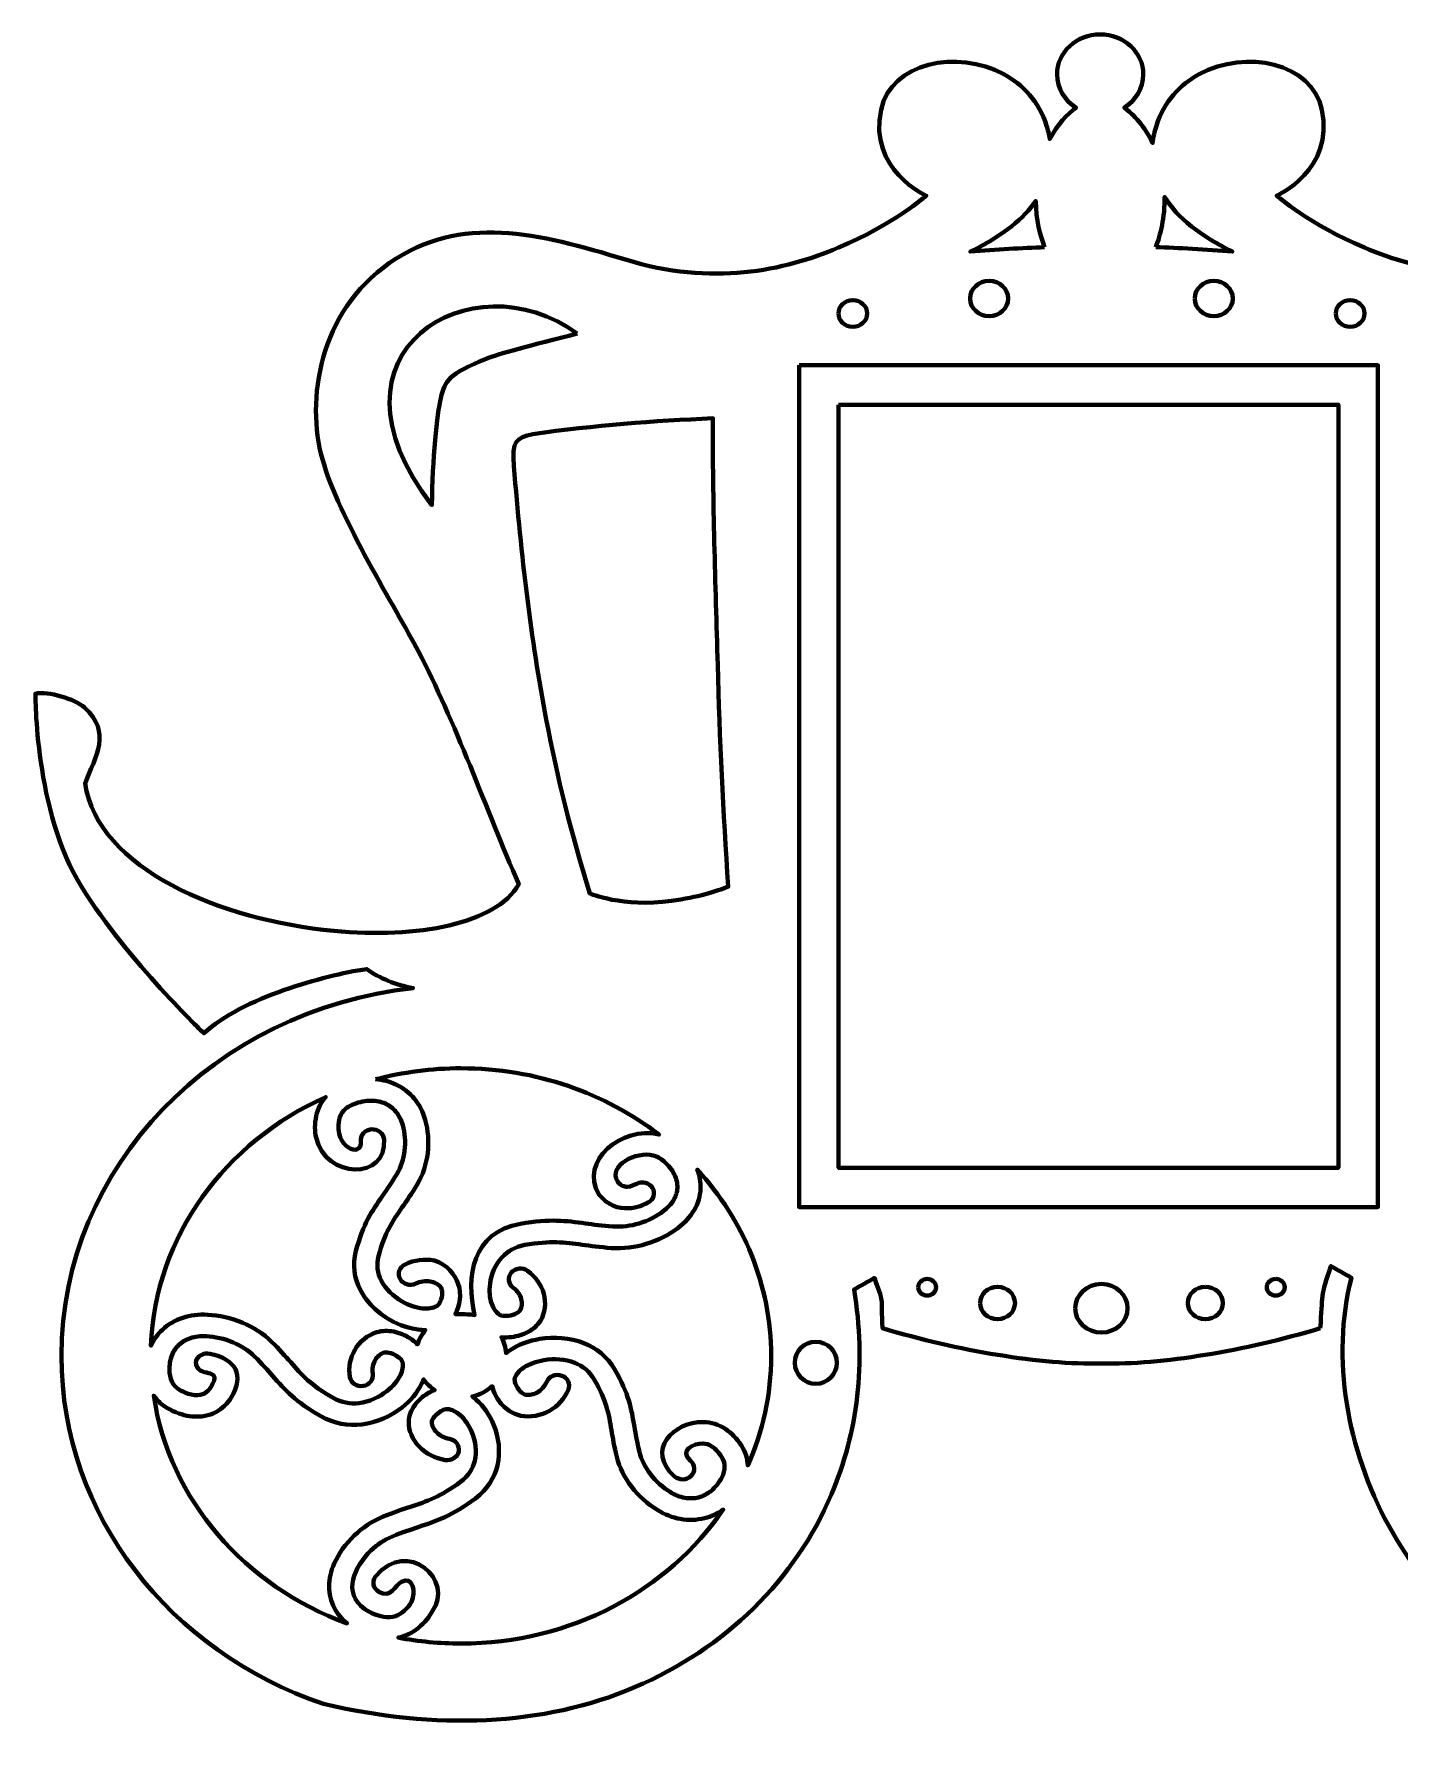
# Model space of a CAD drawing. Header units: centimetres. Extents: x -20.4 to 20.6, y -4.8 to 27.9.
# Drawn here: x -20.43 to 5.51, y -4.79 to 27.94 of the extents above; entities that cross this region are included whole.
import ezdxf

# ---------------------------------------------------------------- set-up
doc = ezdxf.new("R2010")
doc.units = ezdxf.units.CM
doc.header["$MEASUREMENT"] = 0
doc.layers.add('Camada 1', color=7, linetype='Continuous')

msp = doc.modelspace()

# ---------------------------------------------------------------- linework, layer by layer
at = {"layer": 'Camada 1', "color": 250, "lineweight": 200}
msp.add_ellipse((-5.58492, 2.69726), major_axis=(0, 0.4), ratio=1, dxfattribs=at)
for points, knots in [([(4.00054, 3.35275), (4.04734, 3.97657), (4.00194, 3.96214), (4.20412, 4.53425), (4.20412, 4.53425), (4.33327, 4.46058), (4.46243, 4.3869), (4.59158, 4.31322), (4.59158, 4.31322), (4.20152, 2.77608), (4.51172, 1.05204), (5.29546, -0.39034), (5.29546, -0.39034), (6.08354, -1.84072), (7.3391, -2.94738), (8.8348, -3.53869), (8.8348, -3.53869), (11.99331, -4.78736), (15.12883, -4.01491), (17.20548, -2.23678), (17.20548, -2.23678), (19.64312, -0.14953), (20.62175, 3.32347), (18.46591, 6.53981), (18.46591, 6.53981), (17.27793, 8.31216), (15.26455, 9.55906), (12.92416, 9.81853), (12.92416, 9.81853), (13.38993, 9.90661), (13.81718, 10.11387), (14.08122, 10.44185), (14.08122, 10.44185), (14.81306, 11.35092), (14.33492, 12.5282), (13.34934, 12.69181), (13.34934, 12.69181), (12.36377, 12.85544), (12.05153, 11.77818), (12.05153, 11.77818), (12.05153, 11.77818), (12.05153, 11.77818), (11.53923, 12.0373), (11.49043, 12.64184), (11.49043, 12.64184), (11.44163, 13.2464), (12.40285, 15.41903), (12.82242, 16.21902), (12.82242, 16.21902), (13.242, 17.01904), (14.33492, 18.75535), (14.64718, 19.87351), (14.64718, 19.87351), (14.95942, 20.99167), (14.71542, 22.66435), (13.3688, 23.60069), (13.3688, 23.60069), (12.02217, 24.53703), (10.53894, 24.17334), (8.88983, 23.66426), (8.88983, 23.66426), (7.24072, 23.15516), (5.87462, 23.45517), (4.84024, 23.89153), (4.84024, 23.89153), (3.80587, 24.3279), (3.172, 24.8778), (3.172, 24.8778), (3.172, 24.8778), (3.172, 24.8778), (4.27473, 25.3687), (4.03074, 26.5141), (4.03074, 26.5141), (3.84031, 27.40816), (2.58859, 27.66906), (1.69978, 27.18777), (1.69978, 27.18777), (1.33402, 26.98974), (1.02967, 26.66593), (0.8861, 26.2089), (0.8861, 26.2089), (0.853, 26.10353), (0.82869, 25.99337), (0.81546, 25.8801), (0.81546, 25.8801), (0.66299, 26.20256), (0.45873, 26.41475), (0.27477, 26.55204), (0.27477, 26.55204), (0.49396, 26.68849), (0.63818, 26.92044), (0.63818, 27.18369), (0.63818, 27.18369), (0.63818, 27.60356), (0.27118, 27.94394), (-0.18149, 27.94394), (-0.18149, 27.94394), (-0.63419, 27.94394), (-1.00117, 27.60356), (-1.00117, 27.18369), (-1.00117, 27.18369), (-1.00117, 26.92044), (-0.85695, 26.68849), (-0.63779, 26.55204), (-0.63779, 26.55204), (-0.80674, 26.42597), (-0.99279, 26.23669), (-1.14018, 25.95685), (-1.14018, 25.95685), (-1.15422, 26.04318), (-1.17458, 26.12747), (-1.20015, 26.2089), (-1.20015, 26.2089), (-1.34372, 26.66593), (-1.64805, 26.98974), (-2.01384, 27.18777), (-2.01384, 27.18777), (-2.90263, 27.66906), (-4.15436, 27.40816), (-4.34479, 26.5141), (-4.34479, 26.5141), (-4.58877, 25.3687), (-3.48606, 24.8778), (-3.48606, 24.8778), (-3.48606, 24.8778), (-3.48606, 24.8778), (-4.11991, 24.3279), (-5.15429, 23.89153), (-5.15429, 23.89153), (-6.18866, 23.45517), (-7.55476, 23.15516), (-9.20387, 23.66426), (-9.20387, 23.66426), (-10.85299, 24.17334), (-12.33621, 24.53703), (-13.68285, 23.60069), (-13.68285, 23.60069), (-15.02946, 22.66435), (-15.27345, 20.99167), (-14.96122, 19.87351), (-14.96122, 19.87351), (-14.64899, 18.75535), (-13.55606, 17.01904), (-13.13646, 16.21902), (-13.13646, 16.21902), (-12.45026, 14.91072), (-11.8427, 13.20874), (-11.22994, 11.79254), (-11.22994, 11.79254), (-11.66333, 11.03421), (-13.15015, 10.75608), (-14.74537, 10.90634), (-14.74537, 10.90634), (-16.88979, 11.10835), (-19.2301, 12.08454), (-19.47066, 13.70911), (-19.47066, 13.70911), (-19.26742, 14.23442), (-18.95717, 14.67173), (-19.48263, 15.15268), (-19.48263, 15.15268), (-19.65445, 15.30995), (-20.17616, 15.47058), (-20.4123, 15.41294), (-20.4123, 15.41294), (-20.4123, 15.41294), (-20.43183, 13.16832), (-19.53409, 11.73826), (-19.53409, 11.73826), (-18.63636, 10.30821), (-17.21169, 8.95962), (-17.21169, 8.95962), (-17.21169, 8.95962), (-16.86032, 9.29116), (-16.28113, 9.57118), (-15.68189, 9.78245), (-15.68189, 9.78245), (-15.12195, 9.97985), (-14.54453, 10.1173), (-14.11899, 10.18073), (-14.11899, 10.18073), (-13.87312, 10.00095), (-13.56519, 9.88039), (-13.23822, 9.81853), (-13.23822, 9.81853), (-17.00174, 9.40129), (-19.91957, 6.4307), (-19.91957, 2.82757), (-19.91957, 2.82757), (-19.91957, -0.20915), (-17.84709, -2.79685), (-14.94246, -3.78517), (-14.94246, -3.78517), (-12.81831, -4.28568), (-10.76709, -4.21201), (-9.02907, -3.4715), (-9.02907, -3.4715), (-7.29018, -2.73064), (-5.97491, -1.4204), (-5.28767, 0.19871), (-5.28767, 0.19871), (-4.79161, 1.3674), (-4.62274, 2.69705), (-4.85792, 4.08964), (-4.85792, 4.08964), (-4.72889, 4.16325), (-4.59986, 4.23684), (-4.47084, 4.31044), (-4.47084, 4.31044), (-4.26209, 3.7287), (-4.36229, 3.98834), (-4.31461, 3.35275), (-4.31461, 3.35275), (-2.88178, 2.92476), (-1.30479, 2.65675), (-0.15705, 2.68274), (-0.15705, 2.68274), (0.9907, 2.65675), (2.5677, 2.92476), (4.00054, 3.35275)], [0, 0, 0, 0, 0.01785714, 0.01785714, 0.01785714, 0.01785714, 0.03571429, 0.03571429, 0.03571429, 0.03571429, 0.05357143, 0.05357143, 0.05357143, 0.05357143, 0.07142857, 0.07142857, 0.07142857, 0.07142857, 0.08928571, 0.08928571, 0.08928571, 0.08928571, 0.10714286, 0.10714286, 0.10714286, 0.10714286, 0.125, 0.125, 0.125, 0.125, 0.14285714, 0.14285714, 0.14285714, 0.14285714, 0.16071429, 0.16071429, 0.16071429, 0.16071429, 0.17857143, 0.17857143, 0.17857143, 0.17857143, 0.19642857, 0.19642857, 0.19642857, 0.19642857, 0.21428571, 0.21428571, 0.21428571, 0.21428571, 0.23214286, 0.23214286, 0.23214286, 0.23214286, 0.25, 0.25, 0.25, 0.25, 0.26785714, 0.26785714, 0.26785714, 0.26785714, 0.28571429, 0.28571429, 0.28571429, 0.28571429, 0.30357143, 0.30357143, 0.30357143, 0.30357143, 0.32142857, 0.32142857, 0.32142857, 0.32142857, 0.33928571, 0.33928571, 0.33928571, 0.33928571, 0.35714286, 0.35714286, 0.35714286, 0.35714286, 0.375, 0.375, 0.375, 0.375, 0.39285714, 0.39285714, 0.39285714, 0.39285714, 0.41071429, 0.41071429, 0.41071429, 0.41071429, 0.42857143, 0.42857143, 0.42857143, 0.42857143, 0.44642857, 0.44642857, 0.44642857, 0.44642857, 0.46428571, 0.46428571, 0.46428571, 0.46428571, 0.48214286, 0.48214286, 0.48214286, 0.48214286, 0.5, 0.5, 0.5, 0.5, 0.51785714, 0.51785714, 0.51785714, 0.51785714, 0.53571429, 0.53571429, 0.53571429, 0.53571429, 0.55357143, 0.55357143, 0.55357143, 0.55357143, 0.57142857, 0.57142857, 0.57142857, 0.57142857, 0.58928571, 0.58928571, 0.58928571, 0.58928571, 0.60714286, 0.60714286, 0.60714286, 0.60714286, 0.625, 0.625, 0.625, 0.625, 0.64285714, 0.64285714, 0.64285714, 0.64285714, 0.66071429, 0.66071429, 0.66071429, 0.66071429, 0.67857143, 0.67857143, 0.67857143, 0.67857143, 0.69642857, 0.69642857, 0.69642857, 0.69642857, 0.71428571, 0.71428571, 0.71428571, 0.71428571, 0.73214286, 0.73214286, 0.73214286, 0.73214286, 0.75, 0.75, 0.75, 0.75, 0.76785714, 0.76785714, 0.76785714, 0.76785714, 0.78571429, 0.78571429, 0.78571429, 0.78571429, 0.80357143, 0.80357143, 0.80357143, 0.80357143, 0.82142857, 0.82142857, 0.82142857, 0.82142857, 0.83928571, 0.83928571, 0.83928571, 0.83928571, 0.85714286, 0.85714286, 0.85714286, 0.85714286, 0.875, 0.875, 0.875, 0.875, 0.89285714, 0.89285714, 0.89285714, 0.89285714, 0.91071429, 0.91071429, 0.91071429, 0.91071429, 0.92857143, 0.92857143, 0.92857143, 0.92857143, 0.94642857, 0.94642857, 0.94642857, 0.94642857, 0.96428571, 0.96428571, 0.96428571, 0.96428571, 1, 1, 1, 1]), ([(-1.23646, 23.89975), (-1.65886, 23.88378), (-2.15852, 23.85782), (-2.64671, 23.81568), (-2.64671, 23.81568), (-2.36042, 23.95683), (-2.09585, 24.11571), (-1.86618, 24.29599), (-1.86618, 24.29599), (-1.67046, 24.44959), (-1.5194, 24.61164), (-1.40587, 24.7775), (-1.40587, 24.7775), (-1.40052, 24.41861), (-1.32115, 24.11921), (-1.23646, 23.89975)], [0, 0, 0, 0, 0.2, 0.2, 0.2, 0.2, 0.4, 0.4, 0.4, 0.4, 0.6, 0.6, 0.6, 0.6, 1, 1, 1, 1]), ([(0.87415, 23.90155), (0.96444, 24.13608), (1.04841, 24.46152), (1.04282, 24.85298), (1.04282, 24.85298), (1.16062, 24.66085), (1.3268, 24.47286), (1.55213, 24.29599), (1.55213, 24.29599), (1.78182, 24.11571), (2.04636, 23.95683), (2.33266, 23.81568), (2.33266, 23.81568), (1.82574, 23.85943), (1.30644, 23.88575), (0.87415, 23.90155)], [0, 0, 0, 0, 0.2, 0.2, 0.2, 0.2, 0.4, 0.4, 0.4, 0.4, 0.6, 0.6, 0.6, 0.6, 1, 1, 1, 1]), ([(-10.11657, 22.25739), (-10.98416, 22.04134), (-11.64357, 21.86339), (-11.84723, 21.78001), (-11.84723, 21.78001), (-12.55471, 21.4904), (-12.62787, 21.37726), (-12.71081, 21.03332), (-12.71081, 21.03332), (-12.78021, 20.74549), (-12.8701, 19.85569), (-12.88047, 19.00017), (-12.88047, 19.00017), (-15.14368, 21.90533), (-12.11516, 23.72079), (-10.11657, 22.25739)], [0, 0, 0, 0, 0.2, 0.2, 0.2, 0.2, 0.4, 0.4, 0.4, 0.4, 0.6, 0.6, 0.6, 0.6, 1, 1, 1, 1]), ([(-2.29157, 22.59038), (-2.49095, 22.59038), (-2.65261, 22.74031), (-2.65261, 22.92526), (-2.65261, 22.92526), (-2.65261, 23.1102), (-2.49095, 23.26014), (-2.29157, 23.26014), (-2.29157, 23.26014), (-2.09216, 23.26014), (-1.93052, 23.1102), (-1.93052, 22.92526), (-1.93052, 22.92526), (-1.93052, 22.74031), (-2.09216, 22.59038), (-2.29157, 22.59038)], [0, 0, 0, 0, 0.2, 0.2, 0.2, 0.2, 0.4, 0.4, 0.4, 0.4, 0.6, 0.6, 0.6, 0.6, 1, 1, 1, 1]), ([(1.61647, 22.92526), (1.61647, 23.1102), (1.77811, 23.26014), (1.97751, 23.26014), (1.97751, 23.26014), (2.17692, 23.26014), (2.33855, 23.1102), (2.33855, 22.92526), (2.33855, 22.92526), (2.33855, 22.74031), (2.17692, 22.59038), (1.97751, 22.59038), (1.97751, 22.59038), (1.77811, 22.59038), (1.61647, 22.74031), (1.61647, 22.92526)], [0, 0, 0, 0, 0.2, 0.2, 0.2, 0.2, 0.4, 0.4, 0.4, 0.4, 0.6, 0.6, 0.6, 0.6, 1, 1, 1, 1]), ([(-5.15557, 22.64014), (-5.15557, 22.78011), (-5.03322, 22.89356), (-4.88234, 22.89356), (-4.88234, 22.89356), (-4.73146, 22.89356), (-4.60913, 22.78011), (-4.60913, 22.64014), (-4.60913, 22.64014), (-4.60913, 22.5002), (-4.73146, 22.38674), (-4.88234, 22.38674), (-4.88234, 22.38674), (-5.03322, 22.38674), (-5.15557, 22.5002), (-5.15557, 22.64014)], [0, 0, 0, 0, 0.2, 0.2, 0.2, 0.2, 0.4, 0.4, 0.4, 0.4, 0.6, 0.6, 0.6, 0.6, 1, 1, 1, 1]), ([(4.29507, 22.64014), (4.29507, 22.78011), (4.41742, 22.89356), (4.56829, 22.89356), (4.56829, 22.89356), (4.71918, 22.89356), (4.8415, 22.78011), (4.8415, 22.64014), (4.8415, 22.64014), (4.8415, 22.5002), (4.71918, 22.38674), (4.56829, 22.38674), (4.56829, 22.38674), (4.41742, 22.38674), (4.29507, 22.5002), (4.29507, 22.64014)], [0, 0, 0, 0, 0.2, 0.2, 0.2, 0.2, 0.4, 0.4, 0.4, 0.4, 0.6, 0.6, 0.6, 0.6, 1, 1, 1, 1]), ([(-5.90341, 21.65513), (-2.23674, 21.65513), (1.42993, 21.65513), (5.0966, 21.65513), (5.0966, 21.65513), (5.0966, 16.32179), (5.0966, 10.98845), (5.0966, 5.65512), (5.0966, 5.65512), (1.42993, 5.65512), (-2.23674, 5.65512), (-5.90341, 5.65512), (-5.90341, 5.65512), (-5.90341, 10.98845), (-5.90341, 16.32179), (-5.90341, 21.65513)], [0, 0, 0, 0, 0.2, 0.2, 0.2, 0.2, 0.4, 0.4, 0.4, 0.4, 0.6, 0.6, 0.6, 0.6, 1, 1, 1, 1]), ([(-10.95924, 20.34853), (-9.78962, 20.51612), (-8.65976, 20.59921), (-7.53924, 20.64815), (-7.53924, 20.64815), (-7.5499, 19.05719), (-7.49057, 17.50484), (-7.449, 15.96378), (-7.449, 15.96378), (-7.41117, 14.56091), (-7.34602, 13.16545), (-7.24971, 11.74772), (-7.24971, 11.74772), (-7.47073, 11.65792), (-7.8268, 11.54447), (-8.32993, 11.47598), (-8.32993, 11.47598), (-9.26064, 11.34927), (-9.87807, 11.61625), (-9.87807, 11.61625), (-9.87807, 11.61625), (-10.2318, 12.75005), (-10.49828, 13.83318), (-10.70632, 14.92051), (-10.70632, 14.92051), (-11.00192, 16.46541), (-11.17959, 18.01896), (-11.32206, 19.73861), (-11.32206, 19.73861), (-11.36125, 20.21989), (-11.28608, 20.27083), (-10.95924, 20.34853)], [0, 0, 0, 0, 0.11111111, 0.11111111, 0.11111111, 0.11111111, 0.22222222, 0.22222222, 0.22222222, 0.22222222, 0.33333333, 0.33333333, 0.33333333, 0.33333333, 0.44444444, 0.44444444, 0.44444444, 0.44444444, 0.55555556, 0.55555556, 0.55555556, 0.55555556, 0.66666667, 0.66666667, 0.66666667, 0.66666667, 0.77777778, 0.77777778, 0.77777778, 0.77777778, 1, 1, 1, 1]), ([(-5.1534, 20.90511), (-1.98674, 20.90511), (1.17993, 20.90511), (4.34659, 20.90511), (4.34659, 20.90511), (4.34659, 16.07179), (4.34659, 11.23845), (4.34659, 6.40513), (4.34659, 6.40513), (1.17993, 6.40513), (-1.98674, 6.40513), (-5.1534, 6.40513), (-5.1534, 6.40513), (-5.1534, 11.23845), (-5.1534, 16.07179), (-5.1534, 20.90511)], [0, 0, 0, 0, 0.2, 0.2, 0.2, 0.2, 0.4, 0.4, 0.4, 0.4, 0.6, 0.6, 0.6, 0.6, 1, 1, 1, 1]), ([(-13.94897, 8.08474), (-13.43394, 8.22113), (-12.89007, 8.29423), (-12.3278, 8.29423), (-12.3278, 8.29423), (-10.89722, 8.29423), (-9.58575, 7.82145), (-8.565, 7.03513), (-8.565, 7.03513), (-9.26598, 7.21086), (-10.09319, 6.52373), (-9.70754, 5.8979), (-9.70754, 5.8979), (-9.53425, 5.68029), (-9.32848, 5.62425), (-9.14536, 5.63274), (-9.14536, 5.63274), (-8.978, 5.64054), (-8.84341, 5.70513), (-8.77386, 5.74087), (-8.77386, 5.74087), (-8.66699, 5.79568), (-8.62829, 5.92049), (-8.68735, 6.01961), (-8.68735, 6.01961), (-8.74644, 6.11873), (-8.881, 6.1546), (-8.98786, 6.09984), (-8.98786, 6.09984), (-9.02527, 6.08058), (-9.09661, 6.04587), (-9.16771, 6.04256), (-9.16771, 6.04256), (-9.22286, 6.03999), (-9.28827, 6.06116), (-9.35203, 6.14121), (-9.35203, 6.14121), (-9.5398, 6.4494), (-8.99282, 6.72248), (-8.67439, 6.63816), (-8.67439, 6.63816), (-8.60121, 6.61885), (-8.53406, 6.57987), (-8.47521, 6.52873), (-8.47521, 6.52873), (-8.38406, 6.4495), (-8.31674, 6.36428), (-8.27359, 6.27731), (-8.27359, 6.27731), (-8.23176, 6.19304), (-8.21234, 6.10669), (-8.21567, 6.02253), (-8.21567, 6.02253), (-8.21878, 5.94454), (-8.24202, 5.86625), (-8.28574, 5.79123), (-8.28574, 5.79123), (-8.33033, 5.71471), (-8.39613, 5.64176), (-8.48334, 5.5758), (-8.48334, 5.5758), (-8.60967, 5.48039), (-8.76874, 5.39901), (-8.94397, 5.34636), (-8.94397, 5.34636), (-9.10204, 5.29889), (-9.27177, 5.27544), (-9.43992, 5.28715), (-9.43992, 5.28715), (-9.64787, 5.3016), (-9.81093, 5.32411), (-9.96052, 5.34473), (-9.96052, 5.34473), (-10.3323, 5.39597), (-10.62957, 5.437), (-11.19684, 5.33777), (-11.19684, 5.33777), (-12.11371, 5.17742), (-12.24074, 4.33071), (-12.06722, 3.60237), (-12.06722, 3.60237), (-12.14499, 3.61962), (-12.35751, 3.62521), (-12.437, 3.62374), (-12.437, 3.62374), (-12.24049, 3.95073), (-12.34294, 4.47036), (-12.83537, 4.64394), (-12.83537, 4.64394), (-13.01416, 4.67395), (-13.2119, 4.65217), (-13.39033, 4.56626), (-13.39033, 4.56626), (-13.49867, 4.51447), (-13.54124, 4.39096), (-13.48539, 4.29045), (-13.48539, 4.29045), (-13.42955, 4.18997), (-13.29639, 4.15049), (-13.18804, 4.20229), (-13.18804, 4.20229), (-13.09898, 4.24516), (-13.00107, 4.25621), (-12.91315, 4.24144), (-12.91315, 4.24144), (-12.82909, 4.22739), (-12.75662, 4.19084), (-12.71503, 4.13789), (-12.71503, 4.13789), (-12.69975, 4.11848), (-12.6906, 4.08925), (-12.6869, 4.05532), (-12.6869, 4.05532), (-12.68173, 4.00761), (-12.68812, 3.95517), (-12.70388, 3.90573), (-12.70388, 3.90573), (-12.71534, 3.86966), (-12.73103, 3.83708), (-12.74989, 3.8113), (-12.74989, 3.8113), (-12.76284, 3.79357), (-12.77669, 3.77981), (-12.79038, 3.77206), (-12.79038, 3.77206), (-12.86039, 3.73246), (-12.95453, 3.72029), (-13.05831, 3.73079), (-13.05831, 3.73079), (-13.18325, 3.74346), (-13.3186, 3.78955), (-13.44557, 3.86196), (-13.44557, 3.86196), (-13.6136, 3.95783), (-13.76109, 4.09681), (-13.84456, 4.26245), (-13.84456, 4.26245), (-13.9136, 4.39944), (-13.93894, 4.55703), (-13.8945, 4.72532), (-13.8945, 4.72532), (-13.77511, 5.1771), (-13.62992, 5.38515), (-13.44832, 5.64543), (-13.44832, 5.64543), (-13.35943, 5.77282), (-13.26254, 5.91165), (-13.15903, 6.08677), (-13.15903, 6.08677), (-13.04881, 6.27317), (-12.98495, 6.47792), (-12.96003, 6.68077), (-12.96003, 6.68077), (-12.93294, 6.90117), (-12.95177, 7.12163), (-13.00666, 7.31536), (-13.00666, 7.31536), (-13.05044, 7.47007), (-13.12028, 7.60368), (-13.21053, 7.71413), (-13.21053, 7.71413), (-13.30701, 7.83222), (-13.42706, 7.92413), (-13.56418, 7.98771), (-13.56418, 7.98771), (-13.68241, 8.04249), (-13.81206, 8.0753), (-13.94897, 8.08474)], [0, 0, 0, 0, 0.02325581, 0.02325581, 0.02325581, 0.02325581, 0.04651163, 0.04651163, 0.04651163, 0.04651163, 0.06976744, 0.06976744, 0.06976744, 0.06976744, 0.09302326, 0.09302326, 0.09302326, 0.09302326, 0.11627907, 0.11627907, 0.11627907, 0.11627907, 0.13953488, 0.13953488, 0.13953488, 0.13953488, 0.1627907, 0.1627907, 0.1627907, 0.1627907, 0.18604651, 0.18604651, 0.18604651, 0.18604651, 0.20930233, 0.20930233, 0.20930233, 0.20930233, 0.23255814, 0.23255814, 0.23255814, 0.23255814, 0.25581395, 0.25581395, 0.25581395, 0.25581395, 0.27906977, 0.27906977, 0.27906977, 0.27906977, 0.30232558, 0.30232558, 0.30232558, 0.30232558, 0.3255814, 0.3255814, 0.3255814, 0.3255814, 0.34883721, 0.34883721, 0.34883721, 0.34883721, 0.37209302, 0.37209302, 0.37209302, 0.37209302, 0.39534884, 0.39534884, 0.39534884, 0.39534884, 0.41860465, 0.41860465, 0.41860465, 0.41860465, 0.44186047, 0.44186047, 0.44186047, 0.44186047, 0.46511628, 0.46511628, 0.46511628, 0.46511628, 0.48837209, 0.48837209, 0.48837209, 0.48837209, 0.51162791, 0.51162791, 0.51162791, 0.51162791, 0.53488372, 0.53488372, 0.53488372, 0.53488372, 0.55813953, 0.55813953, 0.55813953, 0.55813953, 0.58139535, 0.58139535, 0.58139535, 0.58139535, 0.60465116, 0.60465116, 0.60465116, 0.60465116, 0.62790698, 0.62790698, 0.62790698, 0.62790698, 0.65116279, 0.65116279, 0.65116279, 0.65116279, 0.6744186, 0.6744186, 0.6744186, 0.6744186, 0.69767442, 0.69767442, 0.69767442, 0.69767442, 0.72093023, 0.72093023, 0.72093023, 0.72093023, 0.74418605, 0.74418605, 0.74418605, 0.74418605, 0.76744186, 0.76744186, 0.76744186, 0.76744186, 0.79069767, 0.79069767, 0.79069767, 0.79069767, 0.81395349, 0.81395349, 0.81395349, 0.81395349, 0.8372093, 0.8372093, 0.8372093, 0.8372093, 0.86046512, 0.86046512, 0.86046512, 0.86046512, 0.88372093, 0.88372093, 0.88372093, 0.88372093, 0.90697674, 0.90697674, 0.90697674, 0.90697674, 0.93023256, 0.93023256, 0.93023256, 0.93023256, 0.95348837, 0.95348837, 0.95348837, 0.95348837, 1, 1, 1, 1]), ([(-14.24394, 4.08926), (-14.12148, 3.8463), (-13.91244, 3.64656), (-13.67724, 3.51237), (-13.67724, 3.51237), (-13.4965, 3.40929), (-13.29656, 3.34296), (-13.10501, 3.32354), (-13.10501, 3.32354), (-13.07141, 3.32013), (-13.03801, 3.31817), (-13.00497, 3.3177), (-13.00497, 3.3177), (-13.07195, 3.23826), (-13.12296, 3.14671), (-13.15367, 3.0472), (-13.15367, 3.0472), (-13.19669, 3.09145), (-13.24668, 3.13164), (-13.30069, 3.16592), (-13.30069, 3.16592), (-13.39135, 3.2235), (-13.49705, 3.26726), (-13.60365, 3.28852), (-13.60365, 3.28852), (-13.71251, 3.31029), (-13.82467, 3.30922), (-13.92821, 3.27766), (-13.92821, 3.27766), (-14.10529, 3.22376), (-14.25472, 3.09925), (-14.34724, 2.93894), (-14.34724, 2.93894), (-14.43308, 2.79039), (-14.47162, 2.60919), (-14.43845, 2.42528), (-14.43845, 2.42528), (-14.41866, 2.31374), (-14.30509, 2.23812), (-14.1848, 2.2565), (-14.1848, 2.2565), (-14.06455, 2.27483), (-13.98302, 2.38018), (-14.00282, 2.49172), (-14.00282, 2.49172), (-14.01938, 2.58356), (-14.00053, 2.67333), (-13.95836, 2.74638), (-13.95836, 2.74638), (-13.91802, 2.81621), (-13.85821, 2.86891), (-13.79113, 2.88933), (-13.79113, 2.88933), (-13.76652, 2.89683), (-13.73366, 2.89589), (-13.69777, 2.88871), (-13.69777, 2.88871), (-13.6472, 2.87861), (-13.59539, 2.85679), (-13.54953, 2.82768), (-13.54953, 2.82768), (-13.51605, 2.80644), (-13.48749, 2.78257), (-13.46683, 2.75798), (-13.46683, 2.75798), (-13.45264, 2.74108), (-13.4428, 2.72465), (-13.43908, 2.7102), (-13.43908, 2.7102), (-13.41999, 2.63619), (-13.43647, 2.54939), (-13.47925, 2.46102), (-13.47925, 2.46102), (-13.53067, 2.3547), (-13.61964, 2.24945), (-13.73301, 2.15969), (-13.73301, 2.15969), (-13.8831, 2.04093), (-14.07106, 1.95359), (-14.26668, 1.9309), (-14.26668, 1.9309), (-14.42844, 1.91217), (-14.59789, 1.93833), (-14.75685, 2.02938), (-14.75685, 2.02938), (-15.18351, 2.27384), (-15.35218, 2.46601), (-15.56327, 2.70641), (-15.56327, 2.70641), (-15.66656, 2.82406), (-15.77916, 2.95229), (-15.92688, 3.0976), (-15.92688, 3.0976), (-16.08418, 3.25224), (-16.27453, 3.37164), (-16.47491, 3.45608), (-16.47491, 3.45608), (-16.69264, 3.54785), (-16.9246, 3.59915), (-17.14025, 3.61035), (-17.14025, 3.61035), (-17.31241, 3.61937), (-17.47094, 3.59887), (-17.61205, 3.55321), (-17.61205, 3.55321), (-17.76287, 3.50447), (-17.89415, 3.42682), (-18.00157, 3.32538), (-18.00157, 3.32538), (-18.09321, 3.23884), (-18.16626, 3.13574), (-18.21798, 3.01932), (-18.21798, 3.01932), (-18.14056, 5.10219), (-16.80686, 6.88906), (-14.89776, 7.7484), (-14.89776, 7.7484), (-14.98477, 7.65153), (-15.04814, 7.53286), (-15.07733, 7.39063), (-15.07733, 7.39063), (-15.10927, 7.23492), (-15.10774, 7.09783), (-15.08065, 6.97953), (-15.08065, 6.97953), (-14.8985, 6.18464), (-13.72177, 6.15837), (-13.7897, 6.94586), (-13.7897, 6.94586), (-13.79922, 7.05876), (-13.90568, 7.1431), (-14.0274, 7.13426), (-14.0274, 7.13426), (-14.14916, 7.12542), (-14.24008, 7.02669), (-14.23055, 6.91377), (-14.23055, 6.91377), (-14.20034, 6.56549), (-14.75048, 6.79297), (-14.64336, 7.31527), (-14.64336, 7.31527), (-14.62896, 7.38545), (-14.59782, 7.44328), (-14.55531, 7.48966), (-14.55531, 7.48966), (-14.50612, 7.54338), (-14.44005, 7.58398), (-14.36546, 7.61249), (-14.36546, 7.61249), (-14.25001, 7.65664), (-14.13851, 7.67825), (-14.03528, 7.67866), (-14.03528, 7.67866), (-13.93528, 7.67903), (-13.84246, 7.65972), (-13.76126, 7.6221), (-13.76126, 7.6221), (-13.686, 7.58721), (-13.61877, 7.53515), (-13.56323, 7.46718), (-13.56323, 7.46718), (-13.50659, 7.39785), (-13.46223, 7.31211), (-13.43364, 7.21116), (-13.43364, 7.21116), (-13.39226, 7.06502), (-13.37827, 6.89703), (-13.39912, 6.72728), (-13.39912, 6.72728), (-13.41793, 6.57415), (-13.46521, 6.42119), (-13.54629, 6.28401), (-13.54629, 6.28401), (-13.64659, 6.11436), (-13.73616, 5.98606), (-13.81831, 5.8683), (-13.81831, 5.8683), (-14.02253, 5.57559), (-14.1858, 5.3416), (-14.32326, 4.82154), (-14.32326, 4.82154), (-14.39352, 4.55558), (-14.35333, 4.30632), (-14.24394, 4.08926)], [0, 0, 0, 0, 0.0212766, 0.0212766, 0.0212766, 0.0212766, 0.04255319, 0.04255319, 0.04255319, 0.04255319, 0.06382979, 0.06382979, 0.06382979, 0.06382979, 0.08510638, 0.08510638, 0.08510638, 0.08510638, 0.10638298, 0.10638298, 0.10638298, 0.10638298, 0.12765957, 0.12765957, 0.12765957, 0.12765957, 0.14893617, 0.14893617, 0.14893617, 0.14893617, 0.17021277, 0.17021277, 0.17021277, 0.17021277, 0.19148936, 0.19148936, 0.19148936, 0.19148936, 0.21276596, 0.21276596, 0.21276596, 0.21276596, 0.23404255, 0.23404255, 0.23404255, 0.23404255, 0.25531915, 0.25531915, 0.25531915, 0.25531915, 0.27659574, 0.27659574, 0.27659574, 0.27659574, 0.29787234, 0.29787234, 0.29787234, 0.29787234, 0.31914894, 0.31914894, 0.31914894, 0.31914894, 0.34042553, 0.34042553, 0.34042553, 0.34042553, 0.36170213, 0.36170213, 0.36170213, 0.36170213, 0.38297872, 0.38297872, 0.38297872, 0.38297872, 0.40425532, 0.40425532, 0.40425532, 0.40425532, 0.42553191, 0.42553191, 0.42553191, 0.42553191, 0.44680851, 0.44680851, 0.44680851, 0.44680851, 0.46808511, 0.46808511, 0.46808511, 0.46808511, 0.4893617, 0.4893617, 0.4893617, 0.4893617, 0.5106383, 0.5106383, 0.5106383, 0.5106383, 0.53191489, 0.53191489, 0.53191489, 0.53191489, 0.55319149, 0.55319149, 0.55319149, 0.55319149, 0.57446809, 0.57446809, 0.57446809, 0.57446809, 0.59574468, 0.59574468, 0.59574468, 0.59574468, 0.61702128, 0.61702128, 0.61702128, 0.61702128, 0.63829787, 0.63829787, 0.63829787, 0.63829787, 0.65957447, 0.65957447, 0.65957447, 0.65957447, 0.68085106, 0.68085106, 0.68085106, 0.68085106, 0.70212766, 0.70212766, 0.70212766, 0.70212766, 0.72340426, 0.72340426, 0.72340426, 0.72340426, 0.74468085, 0.74468085, 0.74468085, 0.74468085, 0.76595745, 0.76595745, 0.76595745, 0.76595745, 0.78723404, 0.78723404, 0.78723404, 0.78723404, 0.80851064, 0.80851064, 0.80851064, 0.80851064, 0.82978723, 0.82978723, 0.82978723, 0.82978723, 0.85106383, 0.85106383, 0.85106383, 0.85106383, 0.87234043, 0.87234043, 0.87234043, 0.87234043, 0.89361702, 0.89361702, 0.89361702, 0.89361702, 0.91489362, 0.91489362, 0.91489362, 0.91489362, 0.93617021, 0.93617021, 0.93617021, 0.93617021, 0.95744681, 0.95744681, 0.95744681, 0.95744681, 1, 1, 1, 1]), ([(-11.1138, 4.93594), (-10.62099, 5.02213), (-10.35674, 4.98572), (-10.02607, 4.94008), (-10.02607, 4.94008), (-9.86427, 4.91774), (-9.68793, 4.89346), (-9.47322, 4.87851), (-9.47322, 4.87851), (-9.24465, 4.86263), (-9.01725, 4.89348), (-8.80789, 4.95636), (-8.80789, 4.95636), (-8.58038, 5.02475), (-8.37178, 5.13189), (-8.20435, 5.25844), (-8.20435, 5.25844), (-8.07061, 5.35945), (-7.9684, 5.47371), (-7.89738, 5.59565), (-7.89738, 5.59565), (-7.82139, 5.72599), (-7.78088, 5.86541), (-7.77525, 6.00751), (-7.77525, 6.00751), (-7.77048, 6.12854), (-7.7914, 6.25009), (-7.83761, 6.36825), (-7.83761, 6.36825), (-6.96242, 5.41434), (-6.43397, 4.17828), (-6.43397, 2.82757), (-6.43397, 2.82757), (-6.43397, 2.09056), (-6.59149, 1.38777), (-6.87664, 0.74622), (-6.87664, 0.74622), (-6.88138, 0.87215), (-6.91936, 0.99979), (-6.99972, 1.12383), (-6.99972, 1.12383), (-7.08776, 1.25969), (-7.18737, 1.36098), (-7.29256, 1.43246), (-7.29256, 1.43246), (-7.43053, 1.52624), (-7.57807, 1.56898), (-7.72353, 1.57138), (-7.72353, 1.57138), (-8.27753, 1.58078), (-8.83143, 1.03576), (-8.26932, 0.53836), (-8.26932, 0.53836), (-8.18106, 0.46006), (-8.04113, 0.46296), (-7.95668, 0.54478), (-7.95668, 0.54478), (-7.87226, 0.62661), (-7.87539, 0.75642), (-7.9636, 0.83475), (-7.9636, 0.83475), (-8.19672, 1.04074), (-7.89673, 1.16573), (-7.73119, 1.16296), (-7.73119, 1.16296), (-7.67489, 1.16204), (-7.61454, 1.14329), (-7.55378, 1.10201), (-7.55378, 1.10201), (-7.49363, 1.06114), (-7.43391, 0.99898), (-7.3775, 0.91187), (-7.3775, 0.91187), (-7.33783, 0.85061), (-7.31949, 0.78824), (-7.31789, 0.72742), (-7.31789, 0.72742), (-7.31599, 0.6569), (-7.33606, 0.58583), (-7.37122, 0.51849), (-7.37122, 0.51849), (-7.4256, 0.41419), (-7.49325, 0.32919), (-7.56993, 0.26508), (-7.56993, 0.26508), (-7.64419, 0.203), (-7.72731, 0.16004), (-7.8149, 0.13795), (-7.8149, 0.13795), (-7.8961, 0.11745), (-7.98362, 0.11472), (-8.07384, 0.13112), (-8.07384, 0.13112), (-8.16588, 0.14779), (-8.26054, 0.18434), (-8.3544, 0.24191), (-8.3544, 0.24191), (-8.49021, 0.32533), (-8.62134, 0.44196), (-8.72773, 0.58144), (-8.72773, 0.58144), (-8.82364, 0.70728), (-8.89829, 0.85058), (-8.93636, 1.00294), (-8.93636, 1.00294), (-8.98338, 1.19142), (-9.00879, 1.34249), (-9.03213, 1.48106), (-9.03213, 1.48106), (-9.09011, 1.82553), (-9.13639, 2.10093), (-9.40746, 2.5737), (-9.40746, 2.5737), (-9.54608, 2.81545), (-9.75511, 2.97653), (-9.99256, 3.07078), (-9.99256, 3.07078), (-10.25844, 3.17626), (-10.55781, 3.19609), (-10.82959, 3.15078), (-10.82959, 3.15078), (-11.03842, 3.11594), (-11.23514, 3.04187), (-11.39197, 2.938), (-11.39197, 2.938), (-11.41947, 2.91977), (-11.44579, 2.90055), (-11.4708, 2.88048), (-11.4708, 2.88048), (-11.47841, 2.98814), (-11.50917, 3.08995), (-11.55835, 3.18175), (-11.55835, 3.18175), (-11.4944, 3.17594), (-11.42818, 3.1775), (-11.36329, 3.18593), (-11.36329, 3.18593), (-11.25452, 3.20013), (-11.1446, 3.2339), (-11.05043, 3.28482), (-11.05043, 3.28482), (-10.95419, 3.33685), (-10.87213, 3.40776), (-10.81862, 3.49578), (-10.81862, 3.49578), (-10.72696, 3.64635), (-10.70714, 3.83175), (-10.75525, 4.00799), (-10.75525, 4.00799), (-10.79982, 4.1714), (-10.90305, 4.32935), (-11.06122, 4.44443), (-11.06122, 4.44443), (-11.15694, 4.51443), (-11.29574, 4.49929), (-11.37123, 4.41049), (-11.37123, 4.41049), (-11.44676, 4.32177), (-11.4304, 4.19298), (-11.3347, 4.12296), (-11.3347, 4.12296), (-11.25576, 4.06549), (-11.20442, 3.98738), (-11.1825, 3.90707), (-11.1825, 3.90707), (-11.16148, 3.83029), (-11.16739, 3.75396), (-11.20208, 3.69689), (-11.20208, 3.69689), (-11.21479, 3.67601), (-11.23975, 3.65615), (-11.27148, 3.63899), (-11.27148, 3.63899), (-11.31621, 3.61485), (-11.37032, 3.59857), (-11.42533, 3.59139), (-11.42533, 3.59139), (-11.46549, 3.58614), (-11.50398, 3.58596), (-11.53708, 3.59118), (-11.53708, 3.59118), (-11.55986, 3.59474), (-11.57906, 3.60078), (-11.59234, 3.60914), (-11.59234, 3.60914), (-11.66018, 3.65183), (-11.71111, 3.72628), (-11.74377, 3.81824), (-11.74377, 3.81824), (-11.78301, 3.92892), (-11.79385, 4.06234), (-11.77533, 4.1995), (-11.77533, 4.1995), (-11.75079, 4.38108), (-11.67542, 4.5631), (-11.54744, 4.70216), (-11.54744, 4.70216), (-11.44155, 4.81715), (-11.29739, 4.90381), (-11.1138, 4.93594)], [0, 0, 0, 0, 0.01960784, 0.01960784, 0.01960784, 0.01960784, 0.03921569, 0.03921569, 0.03921569, 0.03921569, 0.05882353, 0.05882353, 0.05882353, 0.05882353, 0.07843137, 0.07843137, 0.07843137, 0.07843137, 0.09803922, 0.09803922, 0.09803922, 0.09803922, 0.11764706, 0.11764706, 0.11764706, 0.11764706, 0.1372549, 0.1372549, 0.1372549, 0.1372549, 0.15686275, 0.15686275, 0.15686275, 0.15686275, 0.17647059, 0.17647059, 0.17647059, 0.17647059, 0.19607843, 0.19607843, 0.19607843, 0.19607843, 0.21568627, 0.21568627, 0.21568627, 0.21568627, 0.23529412, 0.23529412, 0.23529412, 0.23529412, 0.25490196, 0.25490196, 0.25490196, 0.25490196, 0.2745098, 0.2745098, 0.2745098, 0.2745098, 0.29411765, 0.29411765, 0.29411765, 0.29411765, 0.31372549, 0.31372549, 0.31372549, 0.31372549, 0.33333333, 0.33333333, 0.33333333, 0.33333333, 0.35294118, 0.35294118, 0.35294118, 0.35294118, 0.37254902, 0.37254902, 0.37254902, 0.37254902, 0.39215686, 0.39215686, 0.39215686, 0.39215686, 0.41176471, 0.41176471, 0.41176471, 0.41176471, 0.43137255, 0.43137255, 0.43137255, 0.43137255, 0.45098039, 0.45098039, 0.45098039, 0.45098039, 0.47058824, 0.47058824, 0.47058824, 0.47058824, 0.49019608, 0.49019608, 0.49019608, 0.49019608, 0.50980392, 0.50980392, 0.50980392, 0.50980392, 0.52941176, 0.52941176, 0.52941176, 0.52941176, 0.54901961, 0.54901961, 0.54901961, 0.54901961, 0.56862745, 0.56862745, 0.56862745, 0.56862745, 0.58823529, 0.58823529, 0.58823529, 0.58823529, 0.60784314, 0.60784314, 0.60784314, 0.60784314, 0.62745098, 0.62745098, 0.62745098, 0.62745098, 0.64705882, 0.64705882, 0.64705882, 0.64705882, 0.66666667, 0.66666667, 0.66666667, 0.66666667, 0.68627451, 0.68627451, 0.68627451, 0.68627451, 0.70588235, 0.70588235, 0.70588235, 0.70588235, 0.7254902, 0.7254902, 0.7254902, 0.7254902, 0.74509804, 0.74509804, 0.74509804, 0.74509804, 0.76470588, 0.76470588, 0.76470588, 0.76470588, 0.78431373, 0.78431373, 0.78431373, 0.78431373, 0.80392157, 0.80392157, 0.80392157, 0.80392157, 0.82352941, 0.82352941, 0.82352941, 0.82352941, 0.84313725, 0.84313725, 0.84313725, 0.84313725, 0.8627451, 0.8627451, 0.8627451, 0.8627451, 0.88235294, 0.88235294, 0.88235294, 0.88235294, 0.90196078, 0.90196078, 0.90196078, 0.90196078, 0.92156863, 0.92156863, 0.92156863, 0.92156863, 0.94117647, 0.94117647, 0.94117647, 0.94117647, 0.96078431, 0.96078431, 0.96078431, 0.96078431, 1, 1, 1, 1]), ([(-3.63958, 4.13119), (-3.63958, 4.21866), (-3.5631, 4.28959), (-3.46879, 4.28959), (-3.46879, 4.28959), (-3.37449, 4.28959), (-3.29802, 4.21866), (-3.29802, 4.13119), (-3.29802, 4.13119), (-3.29802, 4.04374), (-3.37449, 3.9728), (-3.46879, 3.9728), (-3.46879, 3.9728), (-3.5631, 3.9728), (-3.63958, 4.04374), (-3.63958, 4.13119)], [0, 0, 0, 0, 0.2, 0.2, 0.2, 0.2, 0.4, 0.4, 0.4, 0.4, 0.6, 0.6, 0.6, 0.6, 1, 1, 1, 1]), ([(3.15471, 4.28959), (3.24902, 4.28959), (3.32549, 4.21866), (3.32549, 4.13119), (3.32549, 4.13119), (3.32549, 4.04374), (3.24902, 3.9728), (3.15471, 3.9728), (3.15471, 3.9728), (3.06043, 3.9728), (2.98396, 4.04374), (2.98396, 4.13119), (2.98396, 4.13119), (2.98396, 4.21866), (3.06043, 4.28959), (3.15471, 4.28959)], [0, 0, 0, 0, 0.2, 0.2, 0.2, 0.2, 0.4, 0.4, 0.4, 0.4, 0.6, 0.6, 0.6, 0.6, 1, 1, 1, 1]), ([(-2.46404, 3.83251), (-2.46404, 4.00263), (-2.31535, 4.14055), (-2.13194, 4.14055), (-2.13194, 4.14055), (-1.94852, 4.14055), (-1.79983, 4.00263), (-1.79983, 3.83251), (-1.79983, 3.83251), (-1.79983, 3.6624), (-1.94852, 3.52448), (-2.13194, 3.52448), (-2.13194, 3.52448), (-2.31535, 3.52448), (-2.46404, 3.6624), (-2.46404, 3.83251)], [0, 0, 0, 0, 0.2, 0.2, 0.2, 0.2, 0.4, 0.4, 0.4, 0.4, 0.6, 0.6, 0.6, 0.6, 1, 1, 1, 1]), ([(-0.6547, 3.73293), (-0.6547, 3.98785), (-0.43186, 4.19453), (-0.15705, 4.19453), (-0.15705, 4.19453), (0.11779, 4.19453), (0.34062, 3.98785), (0.34062, 3.73293), (0.34062, 3.73293), (0.34062, 3.478), (0.11779, 3.27136), (-0.15705, 3.27136), (-0.15705, 3.27136), (-0.43186, 3.27136), (-0.6547, 3.478), (-0.6547, 3.73293)], [0, 0, 0, 0, 0.2, 0.2, 0.2, 0.2, 0.4, 0.4, 0.4, 0.4, 0.6, 0.6, 0.6, 0.6, 1, 1, 1, 1]), ([(1.81786, 4.14055), (2.00126, 4.14055), (2.14997, 4.00263), (2.14997, 3.83251), (2.14997, 3.83251), (2.14997, 3.6624), (2.00126, 3.52448), (1.81786, 3.52448), (1.81786, 3.52448), (1.63446, 3.52448), (1.48576, 3.6624), (1.48576, 3.83251), (1.48576, 3.83251), (1.48576, 4.00263), (1.63446, 4.14055), (1.81786, 4.14055)], [0, 0, 0, 0, 0.2, 0.2, 0.2, 0.2, 0.4, 0.4, 0.4, 0.4, 0.6, 0.6, 0.6, 0.6, 1, 1, 1, 1]), ([(-12.34099, 1.69852), (-12.2502, 1.61797), (-12.17305, 1.50496), (-12.11983, 1.37581), (-12.11983, 1.37581), (-12.04943, 1.20488), (-12.02363, 1.01135), (-12.06611, 0.83282), (-12.06611, 0.83282), (-12.10124, 0.68511), (-12.18456, 0.54579), (-12.3303, 0.43737), (-12.3303, 0.43737), (-12.72153, 0.14633), (-12.97319, 0.06325), (-13.28813, -0.04074), (-13.28813, -0.04074), (-13.44223, -0.09159), (-13.6102, -0.14706), (-13.80728, -0.22753), (-13.80728, -0.22753), (-14.01705, -0.3132), (-14.20209, -0.43962), (-14.35499, -0.58645), (-14.35499, -0.58645), (-14.5211, -0.74605), (-14.65086, -0.93154), (-14.73447, -1.11626), (-14.73447, -1.11626), (-14.80127, -1.26372), (-14.83356, -1.40918), (-14.83441, -1.54775), (-14.83441, -1.54775), (-14.83538, -1.69593), (-14.80044, -1.83662), (-14.73339, -1.9645), (-14.73339, -1.9645), (-14.67566, -2.07449), (-14.59451, -2.17364), (-14.49236, -2.25828), (-14.49236, -2.25828), (-16.43418, -1.54658), (-17.87089, 0.09402), (-18.16551, 2.07307), (-18.16551, 2.07307), (-18.093, 1.96723), (-17.99115, 1.87539), (-17.85503, 1.80624), (-17.85503, 1.80624), (-17.70513, 1.73008), (-17.56404, 1.68923), (-17.43434, 1.6767), (-17.43434, 1.6767), (-17.26418, 1.66032), (-17.11353, 1.69239), (-16.98664, 1.75836), (-16.98664, 1.75836), (-16.86054, 1.82389), (-16.76187, 1.92143), (-16.69366, 2.03701), (-16.69366, 2.03701), (-16.43884, 2.46819), (-16.60186, 2.75964), (-17.0988, 2.86911), (-17.0988, 2.86911), (-17.21756, 2.89547), (-17.33685, 2.82749), (-17.36526, 2.71733), (-17.36526, 2.71733), (-17.36606, 2.36917), (-16.8183, 2.649), (-17.08149, 2.23265), (-17.08149, 2.23265), (-17.11137, 2.18205), (-17.15218, 2.14058), (-17.20214, 2.11463), (-17.20214, 2.11463), (-17.25121, 2.08909), (-17.31354, 2.07708), (-17.38847, 2.08427), (-17.38847, 2.08427), (-17.46263, 2.09145), (-17.54796, 2.11717), (-17.6441, 2.166), (-17.6441, 2.166), (-17.71165, 2.20031), (-17.76139, 2.2456), (-17.79587, 2.29737), (-17.79587, 2.29737), (-17.83584, 2.35737), (-17.85711, 2.42813), (-17.8634, 2.50275), (-17.8634, 2.50275), (-17.87312, 2.61823), (-17.86097, 2.72328), (-17.8296, 2.8145), (-17.8296, 2.8145), (-17.79923, 2.90286), (-17.7508, 2.9788), (-17.68723, 3.0389), (-17.68723, 3.0389), (-17.62825, 3.09456), (-17.55415, 3.13787), (-17.46733, 3.16592), (-17.46733, 3.16592), (-17.37878, 3.19459), (-17.27717, 3.2073), (-17.16482, 3.20148), (-17.16482, 3.20148), (-17.00217, 3.193), (-16.82554, 3.15362), (-16.65784, 3.08295), (-16.65784, 3.08295), (-16.50656, 3.01915), (-16.36421, 2.93037), (-16.24849, 2.81657), (-16.24849, 2.81657), (-16.10536, 2.67582), (-16.00129, 2.55725), (-15.90579, 2.44855), (-15.90579, 2.44855), (-15.66842, 2.17818), (-15.47872, 1.96207), (-14.98754, 1.68066), (-14.98754, 1.68066), (-14.7364, 1.53672), (-14.46832, 1.49543), (-14.21201, 1.52516), (-14.21201, 1.52516), (-13.92508, 1.5584), (-13.65582, 1.68137), (-13.44578, 1.84761), (-13.44578, 1.84761), (-13.28438, 1.97538), (-13.15477, 2.13137), (-13.07583, 2.29444), (-13.07583, 2.29444), (-13.06203, 2.32302), (-13.04973, 2.35182), (-13.03911, 2.38084), (-13.03911, 2.38084), (-12.9819, 2.30264), (-12.91008, 2.23437), (-12.82729, 2.1794), (-12.82729, 2.1794), (-12.88671, 2.15661), (-12.94433, 2.12632), (-12.99732, 2.09058), (-12.99732, 2.09058), (-13.08617, 2.03063), (-13.166, 1.95291), (-13.2233, 1.86687), (-13.2233, 1.86687), (-13.28187, 1.779), (-13.31834, 1.68062), (-13.32093, 1.57958), (-13.32093, 1.57958), (-13.32549, 1.40673), (-13.249, 1.23447), (-13.11718, 1.09991), (-13.11718, 1.09991), (-12.99499, 0.97514), (-12.82381, 0.88079), (-12.62586, 0.84819), (-12.62586, 0.84819), (-12.50594, 0.82817), (-12.3911, 0.90208), (-12.36945, 1.01338), (-12.36945, 1.01338), (-12.34782, 1.12462), (-12.42756, 1.23113), (-12.54751, 1.25118), (-12.54751, 1.25118), (-12.6463, 1.26746), (-12.73123, 1.31401), (-12.79129, 1.37532), (-12.79129, 1.37532), (-12.84875, 1.43393), (-12.88225, 1.50386), (-12.88054, 1.56934), (-12.88054, 1.56934), (-12.87992, 1.59336), (-12.86797, 1.62176), (-12.84866, 1.65074), (-12.84866, 1.65074), (-12.82144, 1.69154), (-12.78194, 1.72953), (-12.73701, 1.75984), (-12.73701, 1.75984), (-12.70423, 1.78199), (-12.6704, 1.79895), (-12.63853, 1.80877), (-12.63853, 1.80877), (-12.61661, 1.81553), (-12.5966, 1.81863), (-12.58066, 1.81705), (-12.58066, 1.81705), (-12.49911, 1.80892), (-12.41644, 1.76546), (-12.34099, 1.69852)], [0, 0, 0, 0, 0.01960784, 0.01960784, 0.01960784, 0.01960784, 0.03921569, 0.03921569, 0.03921569, 0.03921569, 0.05882353, 0.05882353, 0.05882353, 0.05882353, 0.07843137, 0.07843137, 0.07843137, 0.07843137, 0.09803922, 0.09803922, 0.09803922, 0.09803922, 0.11764706, 0.11764706, 0.11764706, 0.11764706, 0.1372549, 0.1372549, 0.1372549, 0.1372549, 0.15686275, 0.15686275, 0.15686275, 0.15686275, 0.17647059, 0.17647059, 0.17647059, 0.17647059, 0.19607843, 0.19607843, 0.19607843, 0.19607843, 0.21568627, 0.21568627, 0.21568627, 0.21568627, 0.23529412, 0.23529412, 0.23529412, 0.23529412, 0.25490196, 0.25490196, 0.25490196, 0.25490196, 0.2745098, 0.2745098, 0.2745098, 0.2745098, 0.29411765, 0.29411765, 0.29411765, 0.29411765, 0.31372549, 0.31372549, 0.31372549, 0.31372549, 0.33333333, 0.33333333, 0.33333333, 0.33333333, 0.35294118, 0.35294118, 0.35294118, 0.35294118, 0.37254902, 0.37254902, 0.37254902, 0.37254902, 0.39215686, 0.39215686, 0.39215686, 0.39215686, 0.41176471, 0.41176471, 0.41176471, 0.41176471, 0.43137255, 0.43137255, 0.43137255, 0.43137255, 0.45098039, 0.45098039, 0.45098039, 0.45098039, 0.47058824, 0.47058824, 0.47058824, 0.47058824, 0.49019608, 0.49019608, 0.49019608, 0.49019608, 0.50980392, 0.50980392, 0.50980392, 0.50980392, 0.52941176, 0.52941176, 0.52941176, 0.52941176, 0.54901961, 0.54901961, 0.54901961, 0.54901961, 0.56862745, 0.56862745, 0.56862745, 0.56862745, 0.58823529, 0.58823529, 0.58823529, 0.58823529, 0.60784314, 0.60784314, 0.60784314, 0.60784314, 0.62745098, 0.62745098, 0.62745098, 0.62745098, 0.64705882, 0.64705882, 0.64705882, 0.64705882, 0.66666667, 0.66666667, 0.66666667, 0.66666667, 0.68627451, 0.68627451, 0.68627451, 0.68627451, 0.70588235, 0.70588235, 0.70588235, 0.70588235, 0.7254902, 0.7254902, 0.7254902, 0.7254902, 0.74509804, 0.74509804, 0.74509804, 0.74509804, 0.76470588, 0.76470588, 0.76470588, 0.76470588, 0.78431373, 0.78431373, 0.78431373, 0.78431373, 0.80392157, 0.80392157, 0.80392157, 0.80392157, 0.82352941, 0.82352941, 0.82352941, 0.82352941, 0.84313725, 0.84313725, 0.84313725, 0.84313725, 0.8627451, 0.8627451, 0.8627451, 0.8627451, 0.88235294, 0.88235294, 0.88235294, 0.88235294, 0.90196078, 0.90196078, 0.90196078, 0.90196078, 0.92156863, 0.92156863, 0.92156863, 0.92156863, 0.94117647, 0.94117647, 0.94117647, 0.94117647, 0.96078431, 0.96078431, 0.96078431, 0.96078431, 1, 1, 1, 1]), ([(-10.75125, 2.74691), (-10.55709, 2.77927), (-10.34727, 2.76675), (-10.16606, 2.69483), (-10.16606, 2.69483), (-10.01615, 2.63532), (-9.88405, 2.53347), (-9.79632, 2.38048), (-9.79632, 2.38048), (-9.56082, 1.96979), (-9.51964, 1.72497), (-9.46811, 1.41862), (-9.46811, 1.41862), (-9.44292, 1.2687), (-9.41542, 1.10529), (-9.36686, 0.91074), (-9.36686, 0.91074), (-9.31514, 0.70365), (-9.21567, 0.51147), (-9.08861, 0.34481), (-9.08861, 0.34481), (-8.95045, 0.16373), (-8.77806, 0.01095), (-8.59798, -0.09963), (-8.59798, -0.09963), (-8.45418, -0.18796), (-8.30612, -0.24442), (-8.15949, -0.27101), (-8.15949, -0.27101), (-8.0027, -0.29947), (-7.84714, -0.29382), (-7.69922, -0.25651), (-7.69922, -0.25651), (-7.57255, -0.2245), (-7.45307, -0.16941), (-7.34481, -0.09262), (-7.34481, -0.09262), (-8.38945, -1.62293), (-10.23057, -2.63909), (-12.3278, -2.63909), (-12.3278, -2.63909), (-12.73541, -2.63909), (-13.13331, -2.60055), (-13.51755, -2.52739), (-13.51755, -2.52739), (-13.38523, -2.49961), (-13.2573, -2.44127), (-13.14101, -2.34507), (-13.14101, -2.34507), (-13.01347, -2.23959), (-12.92472, -2.12995), (-12.86856, -2.02078), (-12.86856, -2.02078), (-12.45435, -1.45597), (-13.32764, -0.61296), (-13.95564, -1.36993), (-13.95564, -1.36993), (-14.02215, -1.46492), (-13.99305, -1.59193), (-13.89067, -1.65365), (-13.89067, -1.65365), (-13.66285, -1.79098), (-13.58518, -1.53672), (-13.45509, -1.46437), (-13.45509, -1.46437), (-13.24969, -1.35028), (-13.17141, -1.65768), (-13.26724, -1.84421), (-13.26724, -1.84421), (-13.29937, -1.90664), (-13.35406, -1.97261), (-13.43584, -2.04028), (-13.43584, -2.04028), (-13.49336, -2.08784), (-13.55601, -2.11613), (-13.62014, -2.12894), (-13.62014, -2.12894), (-13.6945, -2.14377), (-13.77351, -2.13868), (-13.85141, -2.11919), (-13.85141, -2.11919), (-13.97199, -2.08903), (-14.07464, -2.04322), (-14.15681, -1.98526), (-14.15681, -1.98526), (-14.59198, -1.67832), (-14.34826, -1.17008), (-14.03714, -0.87126), (-14.03714, -0.87126), (-13.92171, -0.76042), (-13.78381, -0.66574), (-13.62947, -0.60269), (-13.62947, -0.60269), (-13.43857, -0.52476), (-13.28329, -0.4735), (-13.14084, -0.42642), (-13.14084, -0.42642), (-12.78673, -0.30949), (-12.5036, -0.21604), (-12.05328, 0.11896), (-12.05328, 0.11896), (-11.82294, 0.29027), (-11.69125, 0.51073), (-11.63561, 0.74469), (-11.63561, 0.74469), (-11.57329, 1.00662), (-11.60803, 1.28313), (-11.70662, 1.52236), (-11.70662, 1.52236), (-11.78238, 1.70618), (-11.89746, 1.8717), (-12.03669, 1.99527), (-12.03669, 1.99527), (-12.06106, 2.0169), (-12.0862, 2.03725), (-12.11205, 2.05624), (-12.11205, 2.05624), (-11.96793, 2.09081), (-11.8385, 2.15925), (-11.73416, 2.25182), (-11.73416, 2.25182), (-11.72108, 2.19341), (-11.69974, 2.13524), (-11.67174, 2.08028), (-11.67174, 2.08028), (-11.62474, 1.98816), (-11.55726, 1.90092), (-11.47679, 1.8327), (-11.47679, 1.8327), (-11.39461, 1.76298), (-11.29717, 1.71142), (-11.19064, 1.69024), (-11.19064, 1.69024), (-11.00839, 1.65394), (-10.81164, 1.69159), (-10.64459, 1.78669), (-10.64459, 1.78669), (-10.48968, 1.87481), (-10.35786, 2.01327), (-10.28651, 2.18757), (-10.28651, 2.18757), (-10.24296, 2.29317), (-10.2999, 2.41154), (-10.41378, 2.45196), (-10.41378, 2.45196), (-10.52756, 2.49241), (-10.65525, 2.43956), (-10.69882, 2.33398), (-10.69882, 2.33398), (-10.73446, 2.24697), (-10.79953, 2.17826), (-10.8757, 2.13493), (-10.8757, 2.13493), (-10.94846, 2.09349), (-11.02877, 2.07594), (-11.09784, 2.0897), (-11.09784, 2.0897), (-11.12313, 2.09473), (-11.15101, 2.1109), (-11.17813, 2.13389), (-11.17813, 2.13389), (-11.21627, 2.16628), (-11.24915, 2.20937), (-11.27293, 2.25595), (-11.27293, 2.25595), (-11.29028, 2.28994), (-11.30193, 2.32394), (-11.30641, 2.35482), (-11.30641, 2.35482), (-11.30953, 2.37606), (-11.30903, 2.39487), (-11.3044, 2.40909), (-11.3044, 2.40909), (-11.28062, 2.48188), (-11.21919, 2.54914), (-11.13425, 2.60545), (-11.13425, 2.60545), (-11.032, 2.67317), (-10.89794, 2.72245), (-10.75125, 2.74691)], [0, 0, 0, 0, 0.02173913, 0.02173913, 0.02173913, 0.02173913, 0.04347826, 0.04347826, 0.04347826, 0.04347826, 0.06521739, 0.06521739, 0.06521739, 0.06521739, 0.08695652, 0.08695652, 0.08695652, 0.08695652, 0.10869565, 0.10869565, 0.10869565, 0.10869565, 0.13043478, 0.13043478, 0.13043478, 0.13043478, 0.15217391, 0.15217391, 0.15217391, 0.15217391, 0.17391304, 0.17391304, 0.17391304, 0.17391304, 0.19565217, 0.19565217, 0.19565217, 0.19565217, 0.2173913, 0.2173913, 0.2173913, 0.2173913, 0.23913043, 0.23913043, 0.23913043, 0.23913043, 0.26086957, 0.26086957, 0.26086957, 0.26086957, 0.2826087, 0.2826087, 0.2826087, 0.2826087, 0.30434783, 0.30434783, 0.30434783, 0.30434783, 0.32608696, 0.32608696, 0.32608696, 0.32608696, 0.34782609, 0.34782609, 0.34782609, 0.34782609, 0.36956522, 0.36956522, 0.36956522, 0.36956522, 0.39130435, 0.39130435, 0.39130435, 0.39130435, 0.41304348, 0.41304348, 0.41304348, 0.41304348, 0.43478261, 0.43478261, 0.43478261, 0.43478261, 0.45652174, 0.45652174, 0.45652174, 0.45652174, 0.47826087, 0.47826087, 0.47826087, 0.47826087, 0.5, 0.5, 0.5, 0.5, 0.52173913, 0.52173913, 0.52173913, 0.52173913, 0.54347826, 0.54347826, 0.54347826, 0.54347826, 0.56521739, 0.56521739, 0.56521739, 0.56521739, 0.58695652, 0.58695652, 0.58695652, 0.58695652, 0.60869565, 0.60869565, 0.60869565, 0.60869565, 0.63043478, 0.63043478, 0.63043478, 0.63043478, 0.65217391, 0.65217391, 0.65217391, 0.65217391, 0.67391304, 0.67391304, 0.67391304, 0.67391304, 0.69565217, 0.69565217, 0.69565217, 0.69565217, 0.7173913, 0.7173913, 0.7173913, 0.7173913, 0.73913043, 0.73913043, 0.73913043, 0.73913043, 0.76086957, 0.76086957, 0.76086957, 0.76086957, 0.7826087, 0.7826087, 0.7826087, 0.7826087, 0.80434783, 0.80434783, 0.80434783, 0.80434783, 0.82608696, 0.82608696, 0.82608696, 0.82608696, 0.84782609, 0.84782609, 0.84782609, 0.84782609, 0.86956522, 0.86956522, 0.86956522, 0.86956522, 0.89130435, 0.89130435, 0.89130435, 0.89130435, 0.91304348, 0.91304348, 0.91304348, 0.91304348, 0.93478261, 0.93478261, 0.93478261, 0.93478261, 0.95652174, 0.95652174, 0.95652174, 0.95652174, 1, 1, 1, 1])]:
    msp.add_open_spline(points, degree=3, knots=knots, dxfattribs=at)

doc.saveas('drawing.dxf')
